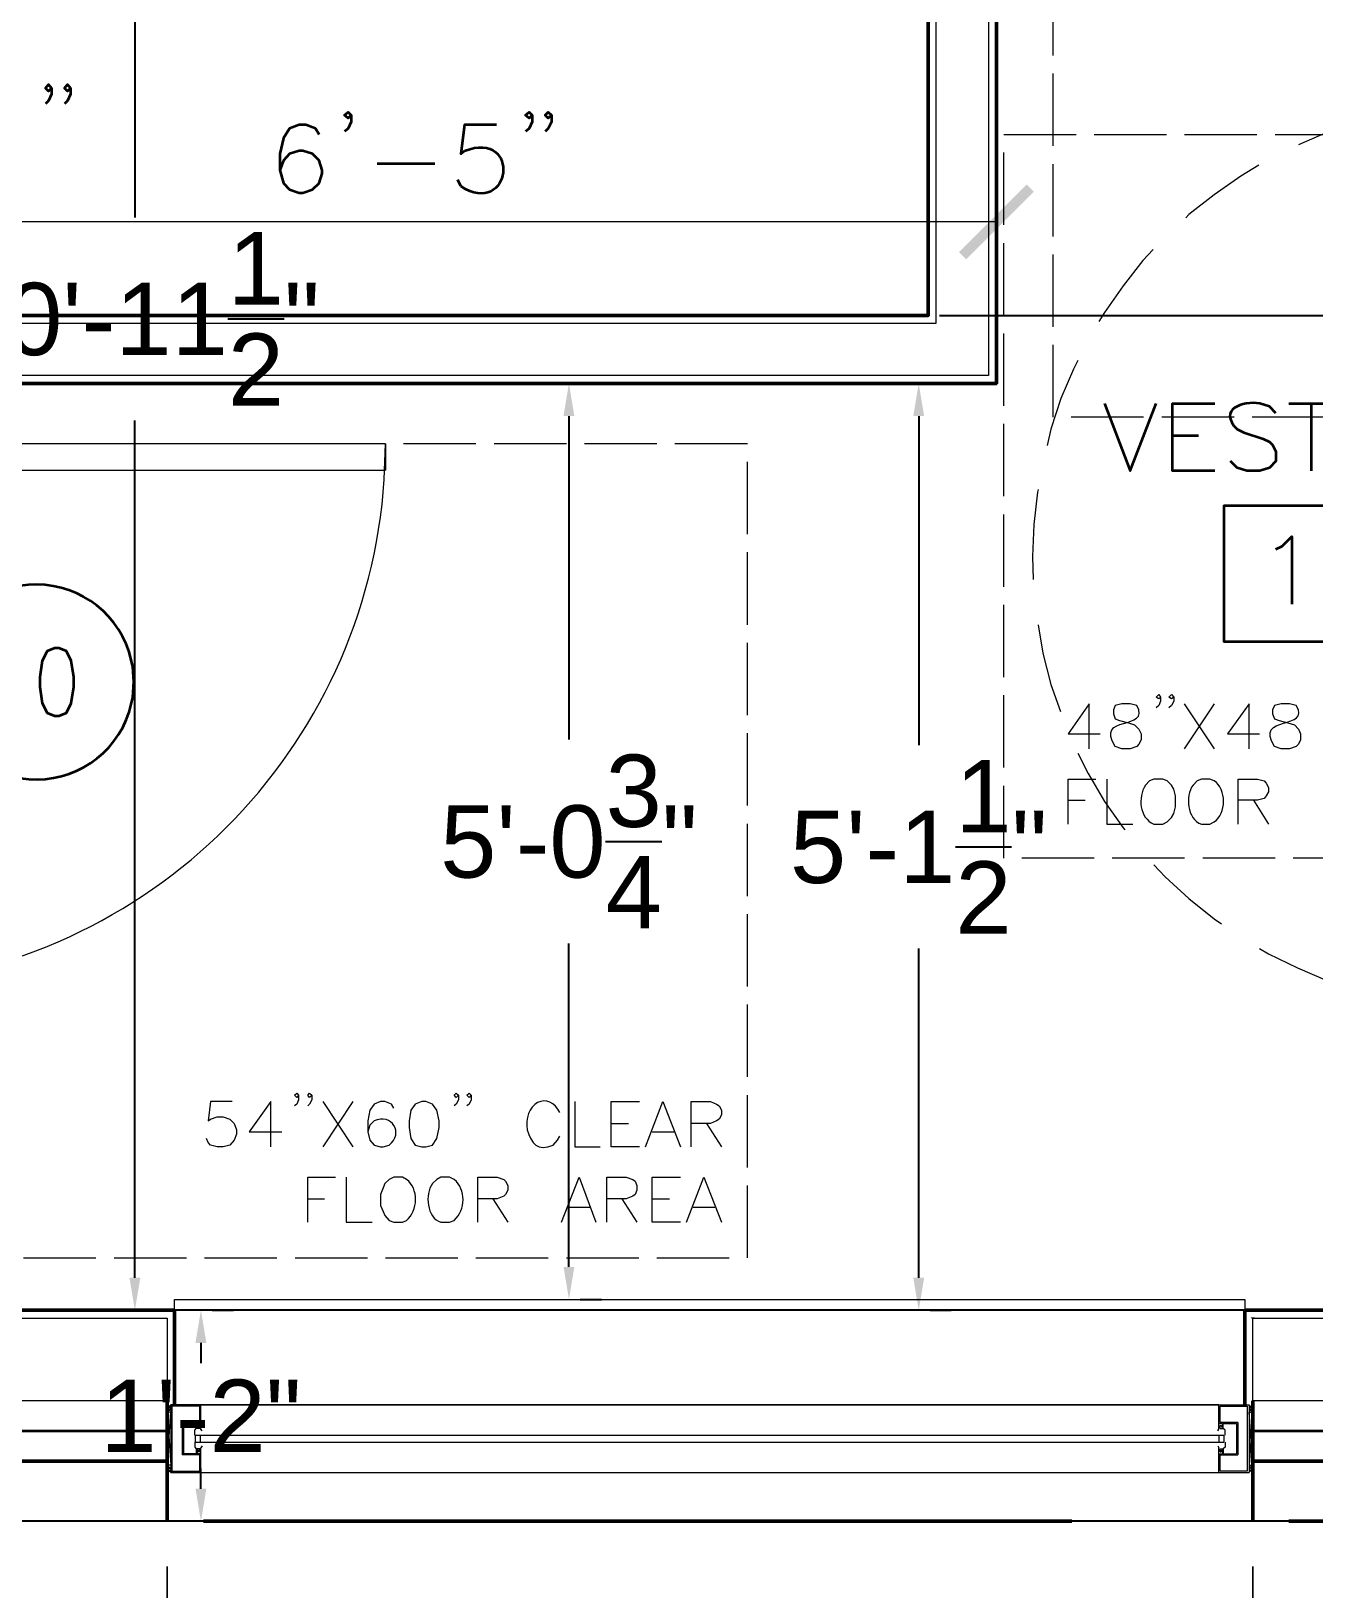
# Model space of a CAD drawing. Header units: inches. Extents: x 5 to 516, y -193 to 129.
# Drawn here: x 259.33 to 266.42, y 37.44 to 46.05 of the extents above; entities that cross this region are included whole.
import ezdxf

# ---------------------------------------------------------------- set-up
doc = ezdxf.new("R2010")
doc.units = ezdxf.units.IN
doc.header["$MEASUREMENT"] = 0
doc.linetypes.add('PDF_IMPORT', pattern=[1, 0.8, -0.2])
for name, color, linetype in [('Highlight', 210, 'Continuous'), ('PDF2_Geometry', 7, 'Continuous'), ('PDF2_Solid Fills', 7, 'Continuous')]:
    doc.layers.add(name, color=color, linetype=linetype)
doc.styles.get("Standard").update_dxf_attribs({"font": 'arial.ttf'})
doc.dimstyles.get("Standard").update_dxf_attribs({"dimtxt": 0.4, "dimasz": 0.18, "dimexe": 0.18, "dimexo": 0.0625, "dimgap": 0.09, "dimtad": 0, "dimtih": 1, "dimtoh": 1, "dimdec": 4, "dimlfac": 12, "dimzin": 0, "dimdsep": 46, "dimlunit": 4, "dimtxsty": 'Standard', "dimcen": 0.09, "dimadec": 3, "dimazin": 0, "dimtfac": 1, "dimtdec": 4, "dimtofl": 0, "dimtmove": 0, "dimatfit": 3, "dimfxl": 1, "dimtolj": 1, "dimtzin": 0, "dimarcsym": 0})

# ---------------------------------------------------------------- blocks, each defined once
blk = doc.blocks.new('*D88')
at = {"layer": 'Defpoints', "color": 0, "transparency": 16777216}
for p in [(268.8215, 48.9201), (268.8215, 48.9201), (264.2853, 44.4834)]:
    blk.add_point(p, dxfattribs=at)
at = {"layer": 'Highlight', "color": 0, "lineweight": -2, "transparency": 16777216}
for p, q in [((268.884, 48.9201), (269.0015, 48.9201)), ((268.8215, 48.7401), (268.8215, 47.2626)), ((268.8215, 44.6634), (268.8215, 46.1409)), ((264.3478, 44.4834), (269.0015, 44.4834))]:
    blk.add_line(p, q, dxfattribs=at)
at = {"layer": 'Highlight', "color": 0, "transparency": 16777216}
for points in [[(268.7915, 48.7401), (268.8515, 48.7401), (268.8215, 48.9201)], [(268.7915, 44.6634), (268.8515, 44.6634), (268.8215, 44.4834)]]:
    blk.add_solid(points, dxfattribs=at)
at = {"layer": 'Highlight', "color": 0, "transparency": 16777216, "insert": (268.8215, 46.7017), "char_height": 0.4, "attachment_point": 5}
blk.add_mtext('\\A1;4\'-5{\\H1x;\\S1/4;}"', dxfattribs=at)
blk = doc.blocks.new('*D90')
at = {"layer": 'Defpoints', "color": 0, "transparency": 16777216}
for p in [(260.2653, 38.9834), (260.2653, 38.9834), (260.2653, 37.8167)]:
    blk.add_point(p, dxfattribs=at)
at = {"layer": 'Highlight', "color": 0, "lineweight": -2, "transparency": 16777216}
for p, q in [((260.3278, 38.9834), (260.4453, 38.9834)), ((260.2653, 38.8034), (260.2653, 38.6909)), ((260.2653, 37.9967), (260.2653, 38.1093)), ((260.3278, 37.8167), (260.4453, 37.8167))]:
    blk.add_line(p, q, dxfattribs=at)
at = {"layer": 'Highlight', "color": 0, "transparency": 16777216}
for points in [[(260.2353, 38.8034), (260.2953, 38.8034), (260.2653, 38.9834)], [(260.2353, 37.9967), (260.2953, 37.9967), (260.2653, 37.8167)]]:
    blk.add_solid(points, dxfattribs=at)
at = {"layer": 'Highlight', "color": 0, "transparency": 16777216, "insert": (260.2653, 38.4001), "char_height": 0.4, "attachment_point": 5}
blk.add_mtext('\\A1;1\'-2"', dxfattribs=at)
blk = doc.blocks.new('*D91')
at = {"layer": 'Defpoints', "color": 0, "transparency": 16777216}
for p in [(264.2325, 44.1067), (264.2325, 38.9834), (264.2325, 38.9834)]:
    blk.add_point(p, dxfattribs=at)
at = {"layer": 'Highlight', "color": 0, "lineweight": -2, "transparency": 16777216}
for p, q in [((264.295, 44.1067), (264.4125, 44.1067)), ((264.2325, 43.9267), (264.2325, 42.1068)), ((264.2325, 39.1634), (264.2325, 40.9834)), ((264.295, 38.9834), (264.4125, 38.9834))]:
    blk.add_line(p, q, dxfattribs=at)
at = {"layer": 'Highlight', "color": 0, "transparency": 16777216}
for points in [[(264.2025, 43.9267), (264.2625, 43.9267), (264.2325, 44.1067)], [(264.2025, 39.1634), (264.2625, 39.1634), (264.2325, 38.9834)]]:
    blk.add_solid(points, dxfattribs=at)
at = {"layer": 'Highlight', "color": 0, "transparency": 16777216, "insert": (264.2325, 41.5451), "char_height": 0.4, "attachment_point": 5}
blk.add_mtext('\\A1;5\'-1{\\H1x;\\S1/2;}"', dxfattribs=at)
blk = doc.blocks.new('*D92')
at = {"layer": 'Defpoints', "color": 0, "transparency": 16777216}
for p in [(262.2993, 44.1067), (262.2993, 44.1067), (262.2993, 39.0434)]:
    blk.add_point(p, dxfattribs=at)
at = {"layer": 'Highlight', "color": 0, "lineweight": -2, "transparency": 16777216}
for p, q in [((262.3618, 44.1067), (262.4793, 44.1067)), ((262.2993, 43.9267), (262.2993, 42.1395)), ((262.2993, 39.2234), (262.2993, 41.0106)), ((262.3618, 39.0434), (262.4793, 39.0434))]:
    blk.add_line(p, q, dxfattribs=at)
at = {"layer": 'Highlight', "color": 0, "transparency": 16777216}
for points in [[(262.2693, 43.9267), (262.3293, 43.9267), (262.2993, 44.1067)], [(262.2693, 39.2234), (262.3293, 39.2234), (262.2993, 39.0434)]]:
    blk.add_solid(points, dxfattribs=at)
at = {"layer": 'Highlight', "color": 0, "transparency": 16777216, "insert": (262.2993, 41.5751), "char_height": 0.4, "attachment_point": 5}
blk.add_mtext('\\A1;5\'-0{\\H1x;\\S3/4;}"', dxfattribs=at)
blk = doc.blocks.new('*D95')
at = {"layer": 'Defpoints', "color": 0, "transparency": 16777216}
for p in [(253.1363, 38.9834), (253.1363, 38.9834), (271.8087, 37.8167)]:
    blk.add_point(p, dxfattribs=at)
at = {"layer": 'Highlight', "color": 0, "lineweight": -2, "transparency": 16777216}
for p, q in [((253.1988, 38.9834), (253.3163, 38.9834)), ((253.1363, 38.8034), (253.1363, 38.6909)), ((253.1363, 37.9967), (253.1363, 38.1093)), ((271.7462, 37.8167), (252.9563, 37.8167))]:
    blk.add_line(p, q, dxfattribs=at)
at = {"layer": 'Highlight', "color": 0, "transparency": 16777216}
for points in [[(253.1063, 38.8034), (253.1663, 38.8034), (253.1363, 38.9834)], [(253.1063, 37.9967), (253.1663, 37.9967), (253.1363, 37.8167)]]:
    blk.add_solid(points, dxfattribs=at)
at = {"layer": 'Highlight', "color": 0, "transparency": 16777216, "insert": (253.1363, 38.4001), "char_height": 0.4, "attachment_point": 5}
blk.add_mtext('\\A1;1\'-2"', dxfattribs=at)
blk = doc.blocks.new('*D110')
at = {"layer": 'Defpoints', "color": 0, "transparency": 16777216}
for p in [(256.662, 49.9434), (259.9004, 38.9834), (259.9004, 38.9834)]:
    blk.add_point(p, dxfattribs=at)
at = {"layer": 'Highlight', "color": 0, "lineweight": -2, "transparency": 16777216}
for p, q in [((256.7245, 49.9434), (260.0804, 49.9434)), ((259.9004, 49.7634), (259.9004, 45.0251)), ((259.9004, 39.1634), (259.9004, 43.9017)), ((259.8379, 38.9834), (259.7204, 38.9834))]:
    blk.add_line(p, q, dxfattribs=at)
at = {"layer": 'Highlight', "color": 0, "transparency": 16777216}
for points in [[(259.8704, 49.7634), (259.9304, 49.7634), (259.9004, 49.9434)], [(259.8704, 39.1634), (259.9304, 39.1634), (259.9004, 38.9834)]]:
    blk.add_solid(points, dxfattribs=at)
at = {"layer": 'Highlight', "color": 0, "transparency": 16777216, "insert": (259.9004, 44.4634), "char_height": 0.4, "attachment_point": 5}
blk.add_mtext('\\A1;10\'-11{\\H1x;\\S1/2;}"', dxfattribs=at)

msp = doc.modelspace()

# ---------------------------------------------------------------- linework, layer by layer
at = {"layer": 'Highlight'}
msp.add_line((270.0166034, 38.9834147), (191.2926345, 38.9834147), dxfattribs=at)
at = {"layer": 'PDF2_Geometry', "lineweight": 50}
msp.add_lwpolyline([(256.6620146, 49.9434163), (256.6620146, 44.4834159), (264.2853486, 44.4834159), (264.2853486, 49.9400829), (264.6620152, 49.9400829), (264.6620152, 49.5267496), (264.6420152, 49.5267496), (264.6420152, 49.1500829), (264.6620152, 49.1500829), (264.6620152, 44.1067493), (258.2453481, 44.1067493), (258.2453481, 43.7834159), (257.8686813, 43.7834159), (257.8686813, 44.1067493), (256.2853479, 44.1067493), (256.2853479, 49.9434163)], close=True, dxfattribs=at)
msp.add_lwpolyline([(256.6620146, 49.9434163), (256.6620146, 44.4834159), (264.2853486, 44.4834159), (264.2853486, 49.9400829), (264.6620152, 49.9400829), (264.6620152, 49.5267496), (264.6420152, 49.5267496), (264.6420152, 49.1500829), (264.6620152, 49.1500829), (264.6620152, 44.1067493), (258.2453481, 44.1067493), (258.2453481, 43.7834159), (257.8686813, 43.7834159), (257.8686813, 44.1067493), (256.2853479, 44.1067493), (256.2853479, 49.9434163)], close=True, dxfattribs=at)
at = {"layer": 'PDF2_Geometry', "lineweight": 9}
for points in [[(264.6186837, 49.9000813), (264.6186837, 44.1500808), (258.2020165, 44.1500808), (258.2020165, 43.7834143), (257.9120164, 43.7834143), (257.9120164, 44.1500808), (256.3286829, 44.1500808), (256.3286829, 49.9000813), (256.618683, 49.9000813), (256.618683, 44.4400809), (264.3286836, 44.4400809), (264.3286836, 49.9000813)], [(261.4853487, 40.1367477), (261.448682, 40.1234144), (261.4253487, 40.0900811), (261.4153487, 40.0300811), (261.4153487, 39.9934144), (261.4253487, 39.9334144), (261.448682, 39.8967477), (261.4853487, 39.8867477), (261.5086821, 39.8867477), (261.5453487, 39.8967477), (261.5686821, 39.9334144), (261.5820154, 39.9934144), (261.5820154, 40.0300811), (261.5686821, 40.0900811), (261.5453487, 40.1234144), (261.5086821, 40.1367477)], [(266.078682, 38.4834137), (266.078682, 38.9400804), (269.9520157, 38.9400804), (269.9520157, 40.1500805), (270.4120157, 40.1500805), (270.4120157, 38.4834137)], [(260.0786815, 38.9400804), (260.0786815, 38.4834137), (254.0786811, 38.4834137), (254.0786811, 38.9400804)]]:
    msp.add_lwpolyline(points, close=True, dxfattribs=at)
at = {"layer": 'PDF2_Geometry', "linetype": 'PDF_IMPORT', "lineweight": 15, "ltscale": 0.5}
for points in [[(264.9753494, 48.9200838), (269.4753498, 48.9200838), (269.4753498, 43.9200834), (264.9753494, 43.9200834), (264.9753494, 48.9200838)], [(268.7020173, 41.483414), (264.7020152, 41.483414), (264.702017, 45.4834161), (268.7020156, 45.4834143), (268.7020173, 41.4834157)], [(263.2853502, 39.2734156), (263.2853502, 43.7734159), (258.2853498, 43.7734159), (258.2853498, 39.2734156), (263.2853502, 39.2734156)], [(266.078682, 37.816747), (260.0786815, 37.816747)]]:
    msp.add_lwpolyline(points, dxfattribs=at)
at = {"layer": 'PDF2_Geometry', "lineweight": 35}
for points in [[(259.4386838, 45.7400807), (259.4220171, 45.723414), (259.4053505, 45.7400807), (259.4220171, 45.7600807), (259.4386838, 45.7400807), (259.4386838, 45.7067474), (259.4220171, 45.6700807), (259.4053505, 45.653414)], [(259.5453495, 45.7400807), (259.5286828, 45.723414), (259.5120162, 45.7400807), (259.5286828, 45.7600807), (259.5453495, 45.7400807), (259.5453495, 45.7067474), (259.5286828, 45.6700807), (259.5120162, 45.653414)], [(261.095351, 45.59008), (261.0786843, 45.5734133), (261.0586843, 45.59008), (261.0786843, 45.6067467), (261.095351, 45.59008), (261.095351, 45.5534133), (261.0786843, 45.5167467), (261.0586843, 45.50008)], [(262.0953511, 45.59008), (262.0786844, 45.5734133), (262.0586844, 45.59008), (262.0786844, 45.6067467), (262.0953511, 45.59008), (262.0953511, 45.5534133), (262.0786844, 45.5167467), (262.0586844, 45.50008)], [(262.2020168, 45.59008), (262.1853501, 45.5734133), (262.1686835, 45.59008), (262.1853501, 45.6067467), (262.2020168, 45.59008), (262.2020168, 45.5534133), (262.1853501, 45.5167467), (262.1686835, 45.50008)], [(260.9186813, 45.4834143), (260.8986813, 45.5167476), (260.845348, 45.5367476), (260.8086813, 45.5367476), (260.755348, 45.5167476), (260.7220146, 45.4634143), (260.7020146, 45.3767476), (260.7020146, 45.2867476), (260.7220146, 45.2134143), (260.755348, 45.1800809), (260.8086813, 45.1600809), (260.8286813, 45.1600809), (260.8820147, 45.1800809), (260.9186813, 45.2134143), (260.935348, 45.2667476), (260.935348, 45.2867476), (260.9186813, 45.3400809), (260.8820147, 45.3767476), (260.8286813, 45.3934143), (260.8086813, 45.3934143), (260.755348, 45.3767476), (260.7220146, 45.3400809), (260.7020146, 45.2867476)], [(261.8986822, 45.5367488), (261.7220155, 45.5367488), (261.7020155, 45.3767488), (261.7220155, 45.3934155)], [(261.2386819, 45.323414), (261.5586819, 45.323414)], [(261.7020155, 45.1967488), (261.6853489, 45.2334155)], [(265.2586848, 43.996747), (265.4020181, 43.6234136), (265.5453515, 43.996747)], [(265.8686831, 43.6234152), (265.6353497, 43.6234152), (265.6353497, 43.9967486), (265.8686831, 43.9967486)], [(266.2053503, 43.9434158), (266.172017, 43.9800825), (266.1186836, 43.9967491)], [(266.2786841, 43.996747), (266.5286841, 43.996747)], [(266.4020158, 43.996747), (266.4020158, 43.6234136)], [(265.992017, 43.8534158), (266.0286836, 43.8367491), (266.1353503, 43.8000824), (266.172017, 43.7834158), (266.1886836, 43.7667491), (266.2053503, 43.7300824), (266.2053503, 43.6767491), (266.172017, 43.6400824), (266.1186836, 43.6234158), (266.0453503, 43.6234158), (265.992017, 43.6400824), (265.9553503, 43.6767491)], [(265.6353497, 43.8200807), (265.7786831, 43.8200807)], [(266.2053503, 43.1900825), (266.242017, 43.2067492), (266.2953503, 43.2600825), (266.2953503, 42.8867492)], [(266.078682, 38.316747), (270.5786824, 38.316747), (270.5786824, 40.1500805)], [(254.0786811, 38.316747), (260.0786815, 38.316747)]]:
    msp.add_lwpolyline(points, dxfattribs=at)
at = {"layer": 'PDF2_Geometry', "lineweight": 15}
for points in [[(266.8053497, 45.5867502), (266.658683, 45.5467502), (266.488683, 45.4934169), (266.3320163, 45.4267502)], [(264.6620152, 44.3567493), (264.6620152, 45.3767494)], [(266.1120174, 45.3134144), (266.0120174, 45.2534144), (265.8653507, 45.1500811), (265.7253507, 45.0400811), (265.708684, 45.0234144)], [(264.6620152, 45.0000802), (258.2453481, 45.0000802), (256.285348, 45.0000802)], [(265.528684, 44.8467464), (265.4720173, 44.7867463), (265.3620173, 44.6467463), (265.258684, 44.5000797), (265.228684, 44.4500797)], [(265.1120173, 44.2334142), (265.088684, 44.1867475), (265.018684, 44.0234142), (264.9620173, 43.8534142), (264.9420173, 43.7634142)], [(261.2853501, 43.7734159), (261.2853501, 43.6267492)], [(264.8920161, 43.5200827), (264.8886827, 43.5067494), (264.8686827, 43.3267493), (264.8620161, 43.1500827), (264.8653494, 43.023416)], [(264.8920161, 42.7734158), (264.9186827, 42.6167492), (264.9620161, 42.4434158), (265.0153494, 42.2934158)], [(265.1120173, 42.0634142), (265.168684, 41.9500808), (265.258684, 41.7967475), (265.3620173, 41.6500808), (265.3720173, 41.6400808)], [(265.5320172, 41.4467488), (265.5953505, 41.3800821), (265.7253506, 41.2600821), (265.8653506, 41.1467488), (265.9053506, 41.1200821)], [(266.1153506, 40.9834139), (266.1653506, 40.9534139), (266.3253506, 40.8767473), (266.4886839, 40.8067472), (266.568684, 40.7800806)], [(260.1186833, 39.0434147), (266.0353504, 39.0434147), (266.0353504, 38.9834147)], [(260.1186833, 38.9834138), (260.1186833, 39.0434138)], [(260.0786815, 38.4600813), (260.0786815, 38.086748), (260.0820149, 38.0934146), (260.0920149, 38.0934146), (260.0986815, 38.086748)], [(260.2653508, 38.326748), (260.2653508, 38.4600813), (260.0986841, 38.4600813), (260.0920174, 38.4534147), (260.0820174, 38.4534147), (260.0786841, 38.4600813)], [(260.0986841, 38.4534149), (260.0920174, 38.4467483), (260.0820174, 38.4467483), (260.0786841, 38.4534149)], [(260.0986841, 38.4434154), (260.0920174, 38.4367487), (260.0820174, 38.4367487), (260.0786841, 38.4434154)], [(260.0986841, 38.436749), (260.0920174, 38.4300823), (260.0820174, 38.4300823), (260.0786841, 38.436749)], [(260.0786841, 38.1267496), (260.0986841, 38.420083), (260.0786841, 38.420083), (260.0986841, 38.1267496)], [(260.0986841, 38.4600813), (260.0986841, 38.086748)], [(260.1053505, 38.4534149), (260.1053505, 38.0934149), (260.2586839, 38.0934149), (260.2586839, 38.1834149)], [(260.1620177, 38.3634152), (260.2586844, 38.3634152), (260.2586844, 38.4534152), (260.1053511, 38.4534152)], [(265.8920161, 38.326748), (265.8920161, 38.4600813), (266.0586828, 38.4600813), (266.0620162, 38.4534147), (266.0720162, 38.4534147), (266.0786828, 38.4600813)], [(265.9953492, 38.3634152), (265.8986825, 38.3634152), (265.8986825, 38.4534152), (266.0486826, 38.4534152)], [(266.0486832, 38.4534149), (266.0486832, 38.0934149), (265.8986832, 38.0934149), (265.8986832, 38.1834149)], [(266.078682, 38.4600813), (266.078682, 38.086748), (266.0720153, 38.0934146), (266.0620153, 38.0934146), (266.058682, 38.086748)], [(266.0586828, 38.4600813), (266.0586828, 38.086748)], [(266.0586828, 38.4534149), (266.0620162, 38.4467483), (266.0720162, 38.4467483), (266.0786828, 38.4534149)], [(266.0586828, 38.4434154), (266.0620162, 38.4367487), (266.0720162, 38.4367487), (266.0786828, 38.4434154)], [(266.0586828, 38.436749), (266.0620162, 38.4300823), (266.0720162, 38.4300823), (266.0786828, 38.436749)], [(266.0786828, 38.1267496), (266.0586828, 38.420083), (266.0786828, 38.420083), (266.0586828, 38.1267496)], [(260.1620149, 38.3634152), (260.1620149, 38.1834152)], [(260.1686813, 38.3567488), (260.1686813, 38.1900821)], [(260.2586818, 38.3300821), (260.2386818, 38.3300821), (260.2386818, 38.3567488), (260.1686818, 38.3567488)], [(260.2320154, 38.2934136), (260.2320154, 38.3200802), (260.2386821, 38.3300802)], [(260.2453482, 38.3567488), (260.2453482, 38.3367488), (260.2520149, 38.3367488)], [(260.2653508, 38.3567488), (260.2453508, 38.3567488)], [(260.2586844, 38.3300792), (260.2586844, 38.3467458), (260.2520177, 38.3467458), (260.2520177, 38.3367458)], [(260.2720172, 38.316747), (260.2653505, 38.326747)], [(265.8853497, 38.316747), (265.8920164, 38.326747)], [(265.8920161, 38.3567488), (265.9120161, 38.3567488)], [(265.8986825, 38.3300792), (265.8986825, 38.3467458), (265.9053492, 38.3467458), (265.9053492, 38.3367458)], [(265.8986853, 38.3300821), (265.9153519, 38.3300821), (265.9153519, 38.3567488), (265.9886853, 38.3567488)], [(265.9120153, 38.3567488), (265.9120153, 38.3367488), (265.9053487, 38.3367488)], [(265.9253515, 38.2934136), (265.9253515, 38.3200802), (265.9153515, 38.3300802)], [(265.9886823, 38.3567488), (265.9886823, 38.1900821)], [(265.9953487, 38.3634152), (265.9953487, 38.1834152)], [(260.2320154, 38.2534163), (260.2320154, 38.2267496)], [(260.2353486, 38.2534147), (260.2353486, 38.2934147), (265.9186826, 38.2934147)], [(260.2353486, 38.2534163), (265.9186826, 38.2534163)], [(260.2620176, 38.2934147), (260.2620176, 38.2534147)], [(260.2720172, 38.2334137), (260.2653505, 38.2234137)], [(265.8853497, 38.2334137), (265.8920164, 38.2234137)], [(265.8920161, 38.2934147), (265.8920161, 38.2534147)], [(265.9186817, 38.2934147), (265.9186817, 38.2534147)], [(265.9253515, 38.2534163), (265.9253515, 38.2267496)], [(260.0986841, 38.0867496), (260.2653508, 38.0867496), (260.2653508, 38.2234163)], [(260.2586844, 38.1834157), (260.1620177, 38.1834157)], [(260.2386818, 38.1900821), (260.1686818, 38.1900821)], [(260.2320154, 38.2267473), (260.2386821, 38.2167473)], [(260.2586844, 38.2167477), (260.2386844, 38.2167477), (260.2386844, 38.190081)], [(260.2586813, 38.2000813), (260.2520146, 38.2000813), (260.2520146, 38.2100813), (260.2453479, 38.2100813), (260.2453479, 38.1900813)], [(260.2653508, 38.1900821), (260.2453508, 38.1900821)], [(260.2586844, 38.2000817), (260.2586844, 38.2167484)], [(260.2653508, 38.0867496), (265.8920179, 38.0867496), (265.8920179, 38.2234163)], [(265.8920161, 38.1900821), (265.9120161, 38.1900821)], [(265.8986823, 38.2000813), (265.9053489, 38.2000813), (265.9053489, 38.2100813), (265.9120156, 38.2100813), (265.9120156, 38.1900813)], [(265.8986825, 38.2000817), (265.8986825, 38.2167484)], [(265.8986825, 38.2167477), (265.9153492, 38.2167477), (265.9153492, 38.190081)], [(265.8986825, 38.1834157), (265.9953492, 38.1834157)], [(265.9253515, 38.2267473), (265.9153515, 38.2167473)], [(265.9153519, 38.1900821), (265.9886853, 38.1900821)], [(260.0786815, 38.110082), (260.0820149, 38.1167487), (260.0920149, 38.1167487), (260.0986815, 38.110082)], [(260.0786815, 38.1034156), (260.0820149, 38.1100823), (260.0920149, 38.1100823), (260.0986815, 38.1034156)], [(260.0786815, 38.093416), (260.0820149, 38.1000827), (260.0920149, 38.1000827), (260.0986815, 38.093416)], [(260.0786815, 38.0867496), (260.0786815, 38.0900829)], [(260.0986841, 38.126748), (260.0786841, 38.126748)], [(265.8920161, 38.0867496), (266.0586828, 38.0867496)], [(266.078682, 38.110082), (266.0720153, 38.1167487), (266.0620153, 38.1167487), (266.058682, 38.110082)], [(266.078682, 38.1034156), (266.0720153, 38.1100823), (266.0620153, 38.1100823), (266.058682, 38.1034156)], [(266.078682, 38.093416), (266.0720153, 38.1000827), (266.0620153, 38.1000827), (266.058682, 38.093416)], [(266.0586828, 38.126748), (266.0786828, 38.126748)], [(266.078682, 38.0867496), (266.078682, 38.0900829)], [(266.078682, 37.816747), (260.0786815, 37.816747)]]:
    msp.add_lwpolyline(points, dxfattribs=at)
msp.add_lwpolyline([(258.2453481, 40.6400823), (258.2453498, 40.606749), (258.2853498, 40.606749), (258.2853498, 40.7734157), (258.4820165, 40.7800823, 0.375700216), (261.2786834, 43.5767492), (261.2853501, 43.7734159), (258.2853498, 43.7734159), (258.2853498, 43.6267493), (261.2853501, 43.6267493)], format="xyb", dxfattribs=at)
at = {"layer": 'PDF2_Geometry', "lineweight": 35}
for points in [[(267.4186818, 43.4300796), (265.9186817, 43.4300796), (265.9186817, 42.6800795), (267.4186818, 42.6800795)], [(259.4553498, 42.6434143), (259.4153498, 42.6267477), (259.3886831, 42.5734143), (259.3753498, 42.4834143), (259.3753498, 42.430081), (259.3886831, 42.340081), (259.4153498, 42.2867476), (259.4553498, 42.270081), (259.4820164, 42.270081), (259.5220164, 42.2867476), (259.5486831, 42.340081), (259.5620165, 42.430081), (259.5620165, 42.4834143), (259.5486831, 42.5734143), (259.5220164, 42.6267477), (259.4820164, 42.6434143)]]:
    msp.add_lwpolyline(points, close=True, dxfattribs=at)
msp.add_lwpolyline([(259.8686822, 42.2900818), (259.8886822, 42.3700818), (259.8953489, 42.4567485), (259.8886822, 42.5400818), (259.8686822, 42.6234151, 0.787123348), (258.8220154, 42.5400818), (258.8153487, 42.4567485), (258.8220154, 42.3700818, 0.785054823)], format="xyb", close=True, dxfattribs=at)
at = {"layer": 'PDF2_Geometry', "lineweight": 9}
for points in [[(265.5686824, 42.3734151), (265.5586824, 42.3634151), (265.545349, 42.3734151), (265.5586824, 42.3867485), (265.5686824, 42.3734151), (265.5686824, 42.3500818), (265.5586824, 42.3267485), (265.545349, 42.3134151)], [(265.6420161, 42.3734151), (265.6286828, 42.3634151), (265.6153495, 42.3734151), (265.6286828, 42.3867485), (265.6420161, 42.3734151), (265.6420161, 42.3500818), (265.6286828, 42.3267485), (265.6153495, 42.3134151)], [(265.1753515, 42.0867499), (265.1753515, 42.3367499), (265.0586848, 42.1700833), (265.2353515, 42.1700833)], [(265.4386843, 42.3267499), (265.4020176, 42.3367499), (265.3553509, 42.3367499), (265.3186843, 42.3267499), (265.3086843, 42.3034166), (265.3086843, 42.2800833), (265.3186843, 42.2534166), (265.3420176, 42.2434166), (265.3920176, 42.2300833), (265.4253509, 42.2200833), (265.4486843, 42.1967499), (265.4620176, 42.1700833), (265.4620176, 42.1367499), (265.4486843, 42.1134166), (265.4386843, 42.1000833), (265.4020176, 42.0867499), (265.3553509, 42.0867499), (265.3186843, 42.1000833)], [(265.6986839, 42.3367499), (265.8653506, 42.0867499)], [(265.8653506, 42.3367499), (265.6986839, 42.0867499)], [(266.0586828, 42.0867499), (266.0586828, 42.3367499), (265.9386828, 42.1700833), (266.1153495, 42.1700833)], [(266.3186824, 42.3267499), (266.2820158, 42.3367499), (266.2353491, 42.3367499), (266.1986824, 42.3267499), (266.1886824, 42.3034166), (266.1886824, 42.2800833), (266.1986824, 42.2534166), (266.2253491, 42.2434166), (266.2720158, 42.2300833), (266.3086824, 42.2200833), (266.3320158, 42.1967499), (266.3420158, 42.1700833), (266.3420158, 42.1367499), (266.3320158, 42.1134166), (266.3186824, 42.1000833), (266.2820158, 42.0867499), (266.2353491, 42.0867499), (266.1986824, 42.1000833)], [(265.0586827, 41.6700832), (265.0586827, 41.9200832), (265.2120161, 41.9200832)], [(265.2720176, 41.9200832), (265.2720176, 41.6700832), (265.4153509, 41.6700832)], [(265.5320172, 41.6700832), (265.5820172, 41.6700832), (265.6053505, 41.6834166), (265.6286839, 41.7067499), (265.6420172, 41.7300832), (265.6520172, 41.7667499), (265.6520172, 41.8267499), (265.6420172, 41.8634166), (265.6286839, 41.8867499), (265.6053505, 41.9100832), (265.5820172, 41.9200832), (265.5320172, 41.9200832), (265.5086839, 41.9100832), (265.4853505, 41.8867499)], [(265.86535, 41.9100832), (265.8420167, 41.9200832), (265.79535, 41.9200832), (265.7720167, 41.9100832), (265.7486833, 41.8867499)], [(265.9986853, 41.6700832), (265.9986853, 41.9200832), (266.1053519, 41.9200832), (266.1420186, 41.9100832), (266.1520186, 41.8967499), (266.1653519, 41.8734166), (266.1653519, 41.8500832), (266.1520186, 41.8267499), (266.1420186, 41.8134166), (266.1053519, 41.8034166), (265.9986853, 41.8034166)], [(265.0586827, 41.8034145), (265.1520161, 41.8034145)], [(266.0820186, 41.8034145), (266.1653519, 41.6700812)], [(265.79535, 41.6700832), (265.8420167, 41.6700832), (265.86535, 41.6834166)], [(260.4386839, 40.1367477), (260.3186839, 40.1367477), (260.3053505, 40.0300811), (260.3186839, 40.0400811), (260.3553505, 40.0534144), (260.3886839, 40.0534144), (260.4253505, 40.0400811), (260.4486839, 40.0167477), (260.4620172, 39.9800811), (260.4620172, 39.9567477), (260.4486839, 39.9234144), (260.4253505, 39.8967477), (260.3886839, 39.8867477), (260.3553505, 39.8867477), (260.3186839, 39.8967477), (260.3053505, 39.9100811), (260.2953505, 39.9334144)], [(260.6520153, 39.8867477), (260.6520153, 40.1367477), (260.5320153, 39.9700811), (260.7120153, 39.9700811)], [(260.8053492, 40.1734129), (260.7953492, 40.1600796), (260.7820159, 40.1734129), (260.7953492, 40.1834129), (260.8053492, 40.1734129), (260.8053492, 40.1467462), (260.7953492, 40.1234129), (260.7820159, 40.1134129)], [(260.878683, 40.1734129), (260.8653496, 40.1600796), (260.8553496, 40.1734129), (260.8653496, 40.1834129), (260.878683, 40.1734129), (260.878683, 40.1467462), (260.8653496, 40.1234129), (260.8553496, 40.1134129)], [(260.9386839, 40.1367477), (261.1053506, 39.8867477)], [(261.1053506, 40.1367477), (260.9386839, 39.8867477)], [(261.3320182, 40.1000826), (261.3186849, 40.1234159), (261.2820182, 40.1367492), (261.2586849, 40.1367492), (261.2220182, 40.1234159), (261.1986849, 40.0900826), (261.1886849, 40.0300826), (261.1886849, 39.9700825), (261.1986849, 39.9234159), (261.2220182, 39.8967492), (261.2586849, 39.8867492), (261.2720182, 39.8867492), (261.3053516, 39.8967492)], [(261.688684, 40.1734129), (261.6753506, 40.1600796), (261.6653506, 40.1734129), (261.6753506, 40.1834129), (261.688684, 40.1734129), (261.688684, 40.1467462), (261.6753506, 40.1234129), (261.6653506, 40.1134129)], [(261.7586845, 40.1734129), (261.7486845, 40.1600796), (261.7353512, 40.1734129), (261.7486845, 40.1834129), (261.7586845, 40.1734129), (261.7586845, 40.1467462), (261.7486845, 40.1234129), (261.7353512, 40.1134129)], [(262.3320183, 40.1367477), (262.3320183, 39.8867477), (262.4720183, 39.8867477)], [(262.6886836, 39.8867477), (262.532017, 39.8867477), (262.532017, 40.1367477), (262.6886836, 40.1367477)], [(262.722016, 39.8867477), (262.8186827, 40.1367477), (262.9153494, 39.8867477)], [(262.9753492, 39.8867477), (262.9753492, 40.1367477), (263.0820159, 40.1367477), (263.1153493, 40.1234144), (263.1286826, 40.1134144), (263.1420159, 40.0900811), (263.1420159, 40.0634144), (263.1286826, 40.0400811), (263.1153493, 40.0300811), (263.0820159, 40.0167477), (262.9753492, 40.0167477)], [(261.2220182, 40.0300826), (261.1986849, 40.0067492), (261.1886849, 39.9700825)], [(262.532017, 40.0167492), (262.6286836, 40.0167492)], [(262.7586846, 39.9700811), (262.8786846, 39.9700811)], [(263.0586826, 40.0167492), (263.1420159, 39.8867492)], [(262.2120183, 39.8967468), (262.2353516, 39.9234134), (262.248685, 39.9467468)], [(260.8553506, 39.470081), (260.8553506, 39.720081), (261.0086839, 39.720081)], [(261.068682, 39.720081), (261.068682, 39.470081), (261.2120154, 39.470081)], [(261.4020182, 39.7067477), (261.3786849, 39.720081), (261.3320182, 39.720081), (261.3053516, 39.7067477), (261.2820182, 39.6834144), (261.2720182, 39.660081), (261.2586849, 39.6234144), (261.2586849, 39.5634144), (261.2720182, 39.530081), (261.2820182, 39.5067477), (261.3053516, 39.480081), (261.3320182, 39.470081), (261.3786849, 39.470081), (261.4020182, 39.480081)], [(261.6653512, 39.7067477), (261.6386845, 39.720081), (261.5920178, 39.720081), (261.5686845, 39.7067477), (261.5453512, 39.6834144)], [(261.7953497, 39.470081), (261.7953497, 39.720081), (261.9020164, 39.720081), (261.938683, 39.7067477), (261.948683, 39.6967477), (261.9620164, 39.6734144), (261.9620164, 39.6467477), (261.948683, 39.6234144), (261.938683, 39.6134144), (261.9020164, 39.600081), (261.7953497, 39.600081)], [(262.2586846, 39.470081), (262.3553512, 39.720081), (262.4486846, 39.470081)], [(262.5086846, 39.470081), (262.5086846, 39.720081), (262.6153513, 39.720081), (262.6520179, 39.7067477), (262.6653513, 39.6967477), (262.6753513, 39.6734144), (262.6753513, 39.6467477), (262.6653513, 39.6234144), (262.6520179, 39.6134144), (262.6153513, 39.600081), (262.5086846, 39.600081)], [(262.9153513, 39.470081), (262.7586846, 39.470081), (262.7586846, 39.720081), (262.9153513, 39.720081)], [(262.9486837, 39.470081), (263.0453503, 39.720081), (263.142017, 39.470081)], [(260.8553506, 39.6000825), (260.9486839, 39.6000825)], [(261.878683, 39.6000825), (261.9620164, 39.4700825)], [(262.2953497, 39.5534144), (262.4153497, 39.5534144)], [(262.5920179, 39.6000825), (262.6753513, 39.4700825)], [(262.7586846, 39.6000825), (262.8553513, 39.6000825)], [(262.9853488, 39.5534144), (263.1053488, 39.5534144)], [(261.5920178, 39.470081), (261.6386845, 39.470081), (261.6653512, 39.480081)]]:
    msp.add_lwpolyline(points, dxfattribs=at)
at = {"layer": 'PDF2_Geometry', "lineweight": 50}
for points in [[(254.0353495, 38.9834138), (257.8686831, 38.9834138), (257.8686831, 40.7667471), (258.2453498, 40.7667471), (258.2453498, 38.9834138), (260.1186833, 38.9834138)], [(260.1186833, 38.4600813), (260.1186833, 38.9834147)], [(266.0353504, 38.4600813), (266.0353504, 38.9834147)], [(266.0353504, 38.9834138), (269.9120174, 38.9834138)], [(266.078682, 38.9400822), (266.078682, 38.9434155)], [(260.0786815, 37.816747), (260.0786815, 38.4834137)], [(266.078682, 37.816747), (266.078682, 38.4834137)], [(254.0786811, 38.1500804), (260.0786815, 38.1500804)], [(266.078682, 38.1500804), (270.7453491, 38.1500804)]]:
    msp.add_lwpolyline(points, dxfattribs=at)
at = {"layer": 'PDF2_Geometry', "linetype": 'PDF_IMPORT', "lineweight": 50, "ltscale": 6}
msp.add_lwpolyline([(271.0786841, 40.1500805), (271.0786841, 37.816747), (254.0786811, 37.816747), (225.7020105, 38.9834163), (239.7953446, 38.9834163)], dxfattribs=at)
at = {"layer": 'PDF2_Geometry', "linetype": 'PDF_IMPORT', "lineweight": 15, "ltscale": 0.583333}
msp.add_lwpolyline([(266.0353504, 38.9834138), (260.1186833, 38.9834138)], dxfattribs=at)
at = {"layer": 'PDF2_Geometry', "lineweight": 15}
for points in [[(260.2653491, 38.4600813), (265.8920161, 38.4600813)], [(260.0786815, 32.4367468), (260.0786815, 37.566747)], [(266.078682, 32.4367468), (266.078682, 37.566747)]]:
    msp.add_lwpolyline(points, close=True, dxfattribs=at)
at = {"layer": 'PDF2_Geometry', "lineweight": 9}
msp.add_ellipse((262.165064, 40.0081663), major_axis=(-0.0052853, 0.1325142), ratio=0.74721945, start_param=5.226334764, end_param=8.037675472, dxfattribs=at)
at = {"layer": 'PDF2_Geometry', "lineweight": 35}
for points in [[(261.7220155, 45.3934155), (262.0396822, 45.5119155), (261.9791267, 45.0170266), (261.7020155, 45.1967488)], [(266.1186836, 43.9967491), (266.0222947, 44.0118047), (265.8832947, 43.9635269), (265.992017, 43.8534158)]]:
    msp.add_open_spline(points, degree=3, dxfattribs=at)
at = {"layer": 'PDF2_Geometry', "lineweight": 9}
for points in [[(265.3186843, 42.1000833), (265.2043509, 42.2819722), (265.5154621, 42.1821944), (265.4386843, 42.3267499)], [(266.1986824, 42.1000833), (266.0825713, 42.2808055), (266.407238, 42.1875277), (266.3186824, 42.3267499)], [(265.4853505, 41.8867499), (265.4430728, 41.8181944), (265.4515172, 41.705861), (265.5320172, 41.6700832)], [(265.7486833, 41.8867499), (265.70435, 41.8240277), (265.7145167, 41.701361), (265.79535, 41.6700832)], [(265.86535, 41.6834166), (265.93485, 41.7285832), (265.93485, 41.8649166), (265.86535, 41.9100832)], [(261.3053516, 39.8967492), (261.3895182, 39.9601937), (261.3201293, 40.076027), (261.2220182, 40.0300826)], [(262.0686849, 39.9800801), (262.0906849, 39.9080245), (262.1271294, 39.8571912), (262.2120183, 39.8967468)], [(261.4020182, 39.480081), (261.4664071, 39.5324699), (261.4692405, 39.6573588), (261.4020182, 39.7067477)], [(261.6653512, 39.480081), (261.7290178, 39.5400255), (261.7319067, 39.649581), (261.6653512, 39.7067477)], [(261.5453512, 39.6834144), (261.5005178, 39.6261921), (261.5139067, 39.4926366), (261.5920178, 39.470081)]]:
    msp.add_open_spline(points, degree=3, dxfattribs=at)
at = {"layer": 'PDF2_Solid Fills', "lineweight": 35, "transparency": 33554559}
for points in [[(264.4553502, 44.8334136), (264.4953502, 44.7934136), (264.8286835, 45.2067469)], [(264.4953486, 44.7934152), (264.8286819, 45.2067485), (264.8686819, 45.1667485)]]:
    msp.add_solid(points, dxfattribs=at)

# ---------------------------------------------------------------- dimensions: what is measured, and where the dimension line sits
at = {"layer": 'Highlight'}
for base, p1, p2, angle, picture, middle in [((259.9004413, 38.9834147), (256.6620146, 49.9434163), (259.9004413, 38.9834147), 90, '*D110', (259.9004413, 44.4634155)), ((268.8215117, 48.9200812), (264.2853486, 44.4834159), (268.8215117, 48.9200812), 90, '*D88', (268.8215117, 46.7017486)), ((262.2992883, 44.1067493), (262.2992883, 39.0434147), (262.2992883, 44.1067493), 90, '*D92', (262.2992883, 41.575082)), ((264.232521, 38.9834138), (264.232521, 44.1067493), (264.232521, 38.9834138), 270, '*D91', (264.232521, 41.5450815)), ((253.1362605, 38.9834138), (271.8086833, 37.816747), (253.1362605, 38.9834138), 90, '*D95', (253.1362605, 38.4000804)), ((260.2653491, 38.9834138), (260.2653491, 37.816747), (260.2653491, 38.9834138), 270, '*D90', (260.2653491, 38.4000804))]:
    dim = msp.add_linear_dim(base=base, p1=p1, p2=p2, angle=angle, dimstyle='Standard', dxfattribs=at)
    dim.commit()
    dim.dimension.update_dxf_attribs({"geometry": picture, "text_midpoint": middle})

doc.saveas('drawing.dxf')
